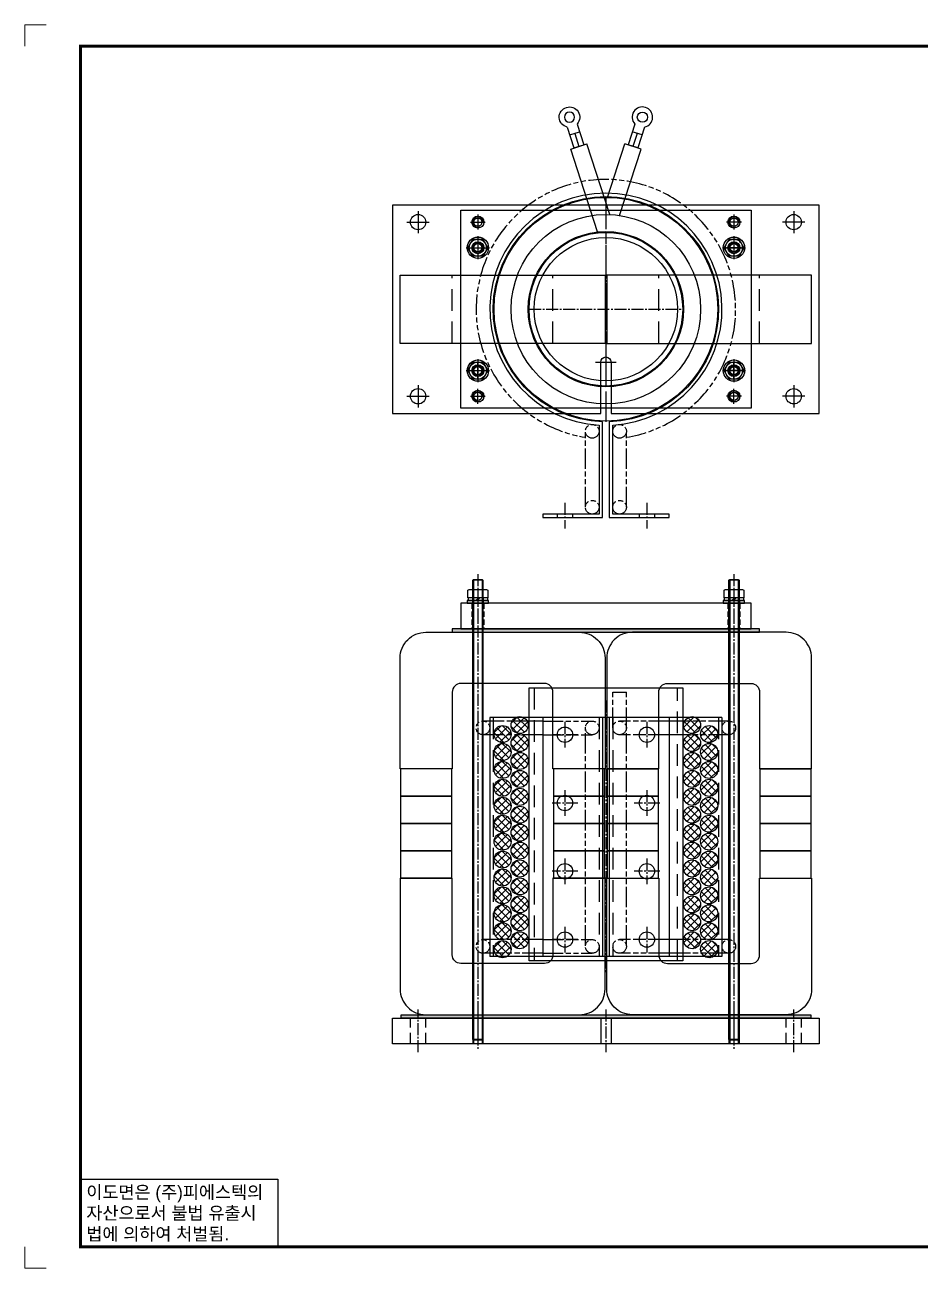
# Model space of a CAD drawing. Header units: inches. Extents: x 6934 to 18973, y 4254 to 7629.
# Drawn here: x 17924 to 18449, y 4280 to 5008 of the extents above; entities that cross this region are included whole.
import ezdxf
from ezdxf.enums import TextEntityAlignment as Align

# ---------------------------------------------------------------- set-up
doc = ezdxf.new("R2010")
doc.units = ezdxf.units.IN
doc.header["$MEASUREMENT"] = 0
for name, pattern in [('AM_ISO09W050', [22.5, 12, -1.5, 3, -1.5, 3, -1.5]), ('CENTER', [50.8, 31.75, -6.35, 6.35, -6.35]), ('CENTER1', [10, 7, -1, 1, -1]), ('CENTER2', [28.575, 19.05, -3.175, 3.175, -3.175]), ('HIDDEN', [9.525, 6.35, -3.175]), ('HIDDEN2', [4.7625, 3.175, -1.5875]), ('HIDDENX2', [19.05, 12.7, -6.35])]:
    doc.linetypes.add(name, pattern=pattern)
for name, color, linetype in [('CENTER', 1, 'CENTER'), ('FORMAT-1', 7, 'Continuous'), ('HIDDEN', 2, 'HIDDEN'), ('THIN', 3, 'Continuous')]:
    doc.layers.add(name, color=color, linetype=linetype)
doc.styles.add('h1', font='')
doc.styles.add('HAN', font='')
doc.styles.get('h1').set_extended_font_data('New Gulim')
doc.styles.get('HAN').set_extended_font_data('GulimChe')
pattern_1 = [(45, (-78266.8316, -9590.642), (-2.24506403, 2.24506403), []), (135, (-78266.8316, -9590.642), (-2.24506403, -2.24506403), [])]
pattern_2 = [(45, (-78266.8316, -9601.142), (-2.24506403, 2.24506403), []), (135, (-78266.8316, -9601.142), (-2.24506403, -2.24506403), [])]
pattern_3 = [(45, (-78266.8316, -9611.642), (-2.24506403, 2.24506403), []), (135, (-78266.8316, -9611.642), (-2.24506403, -2.24506403), [])]
pattern_4 = [(45, (-78266.8316, -9622.142), (-2.24506403, 2.24506403), []), (135, (-78266.8316, -9622.142), (-2.24506403, -2.24506403), [])]
pattern_5 = [(45, (-78266.8316, -9632.642), (-2.24506403, 2.24506403), []), (135, (-78266.8316, -9632.642), (-2.24506403, -2.24506403), [])]
pattern_6 = [(45, (-78266.8316, -9643.142), (-2.24506403, 2.24506403), []), (135, (-78266.8316, -9643.142), (-2.24506403, -2.24506403), [])]
pattern_7 = [(45, (-78266.8316, -9653.642), (-2.24506403, 2.24506403), []), (135, (-78266.8316, -9653.642), (-2.24506403, -2.24506403), [])]
pattern_8 = [(45, (-78266.8316, -9664.142), (-2.24506403, 2.24506403), []), (135, (-78266.8316, -9664.142), (-2.24506403, -2.24506403), [])]
pattern_9 = [(45, (-78266.8316, -9674.642), (-2.24506403, 2.24506403), []), (135, (-78266.8316, -9674.642), (-2.24506403, -2.24506403), [])]
pattern_10 = [(45, (-78266.8316, -9685.142), (-2.24506403, 2.24506403), []), (135, (-78266.8316, -9685.142), (-2.24506403, -2.24506403), [])]
pattern_11 = [(45, (-78266.8316, -9695.642), (-2.24506403, 2.24506403), []), (135, (-78266.8316, -9695.642), (-2.24506403, -2.24506403), [])]
pattern_12 = [(45, (-78266.8316, -9706.142), (-2.24506403, 2.24506403), []), (135, (-78266.8316, -9706.142), (-2.24506403, -2.24506403), [])]
pattern_13 = [(45, (-78266.8316, -9716.642), (-2.24506403, 2.24506403), []), (135, (-78266.8316, -9716.642), (-2.24506403, -2.24506403), [])]

# ---------------------------------------------------------------- blocks, each defined once
blk = doc.blocks.new('A$C2CB275EE')
at = {"color": 250}
for points in [[(-96.5, 194), (-145.5, 194, 0.414214), (-150.5, 189), (-150.5, 144), (-181, 144), (-181, 209, -0.414214), (-166, 224), (-76, 224, -0.414214), (-61, 209), (-61, 144), (-91.5, 144), (-91.5, 189, 0.414214)], [(-24.5, 194), (24.5, 194, -0.414214), (29.5, 189), (29.5, 144), (60, 144), (60, 209, 0.414214), (45, 224), (-45, 224, 0.414214), (-60, 209), (-60, 144), (-29.5, 144), (-29.5, 189, -0.414214)], [(-96.5, 30), (-145.5, 30, -0.414214), (-150.5, 35), (-150.5, 80), (-181, 80), (-181, 15, 0.414214), (-166, 0), (-76, 0, 0.414214), (-61, 15), (-61, 80), (-91.5, 80), (-91.5, 35, -0.414214)], [(-24.5, 30), (24.5, 30, 0.414214), (29.5, 35), (29.5, 80), (60, 80), (60, 15, -0.414214), (45, 0), (-45, 0, -0.414214), (-60, 15), (-60, 80), (-29.5, 80), (-29.5, 35, 0.414214)]]:
    blk.add_lwpolyline(points, format="xyb", close=True, dxfattribs=at)
at = {"color": 3}
for points in [[(-180.75, 128), (-150.75, 128), (-150.75, 144), (-180.75, 144)], [(-61.25, 144), (-91.25, 144), (-91.25, 128), (-61.25, 128)], [(-29.75, 128), (-29.75, 144), (-59.75, 144), (-59.75, 128)], [(59.75, 128), (59.75, 144), (29.75, 144), (29.75, 128)], [(-180.75, 112), (-150.75, 112), (-150.75, 128), (-180.75, 128)], [(-61.25, 128), (-91.25, 128), (-91.25, 112), (-61.25, 112)], [(-29.75, 112), (-29.75, 128), (-59.75, 128), (-59.75, 112)], [(59.75, 112), (59.75, 128), (29.75, 128), (29.75, 112)], [(-180.75, 96), (-150.75, 96), (-150.75, 112), (-180.75, 112)], [(-61.25, 112), (-91.25, 112), (-91.25, 96), (-61.25, 96)], [(-29.75, 96), (-29.75, 112), (-59.75, 112), (-59.75, 96)], [(59.75, 96), (59.75, 112), (29.75, 112), (29.75, 96)], [(-180.75, 80), (-150.75, 80), (-150.75, 96), (-180.75, 96)], [(-61.25, 96), (-91.25, 96), (-91.25, 80), (-61.25, 80)], [(-29.75, 80), (-29.75, 96), (-59.75, 96), (-59.75, 80)], [(59.75, 80), (59.75, 96), (29.75, 96), (29.75, 80)]]:
    blk.add_lwpolyline(points, close=True, dxfattribs=at)
blk = doc.blocks.new('A$C3FFA478A')
at = {"color": 2, "linetype": 'HIDDENX2'}
for p, q in [((-20, 90), (20, 90)), ((-20, 31), (20, 31)), ((-20, -31), (20, -31)), ((-20, -90), (20, -90))]:
    blk.add_line(p, q, dxfattribs=at)
blk.add_line((0, 0.5), (0, -0.5))
at = {"color": 250}
for points in [[(-20, 0.5), (-20, 120.5), (20, 120.5), (20, 0.5)], [(-20, -0.5), (-20, -120.5), (20, -120.5), (20, -0.5)]]:
    blk.add_lwpolyline(points, close=True, dxfattribs=at)
blk = doc.blocks.new('A$C76E80D33')
at = {"color": 1, "linetype": 'CENTER1'}
for p, q in [((0, 45), (0, -45)), ((-45, 0), (45, 0))]:
    blk.add_line(p, q, dxfattribs=at)
for radius in [45, 42]:
    blk.add_circle((0, 0), radius)
blk = doc.blocks.new('2345CW34TS')
for p, q in [((117572.39, -13704.65), (117559.59, -13704.65)), ((117559.59, -13710.65), (117559.59, -13704.65)), ((117567.59, -13710.65), (117567.59, -13704.65)), ((117567.59, -13707.65), (117559.59, -13707.65)), ((117572.39, -13710.65), (117559.59, -13710.65))]:
    blk.add_line(p, q)
blk.add_circle((117577.59, -13707.65), 3)
blk.add_arc((117577.59, -13707.65), 6, 210, 150)
blk = doc.blocks.new('A$C2A855EEB')
h = blk.add_hatch()
h.set_pattern_fill('ANSI37', color=1)
h.set_pattern_definition(pattern_1)
h.paths.add_polyline_path([(-45.5, -3.375, 1), (-55.5, -3.375, 1)])
h = blk.add_hatch()
h.set_pattern_fill('ANSI37', color=1)
h.set_pattern_definition([(45, (-77891.191, -9736.145), (-2.24506403, 2.24506403), []), (135, (-77891.191, -9736.145), (-2.24506403, -2.24506403), [])])
h.paths.add_polyline_path([(55.5, -3.375, 1), (45.5, -3.375, 1)])
h = blk.add_hatch()
h.set_pattern_fill('ANSI37', color=1)
h.set_pattern_definition(pattern_1)
h.paths.add_polyline_path([(-55.5, -8.625, 1), (-65.5, -8.625, 1)])
h = blk.add_hatch()
h.set_pattern_fill('ANSI37', color=1)
h.set_pattern_definition([(45, (-77881.191, -9741.395), (-2.24506403, 2.24506403), []), (135, (-77881.191, -9741.395), (-2.24506403, -2.24506403), [])])
h.paths.add_polyline_path([(65.5, -8.625, 1), (55.5, -8.625, 1)])
h = blk.add_hatch()
h.set_pattern_fill('ANSI37', color=1)
h.set_pattern_definition(pattern_2)
h.paths.add_polyline_path([(-55.5, -19.125, 1), (-65.5, -19.125, 1)])
h = blk.add_hatch()
h.set_pattern_fill('ANSI37', color=1)
h.set_pattern_definition(pattern_2)
h.paths.add_polyline_path([(-45.5, -13.875, 1), (-55.5, -13.875, 1)])
h = blk.add_hatch()
h.set_pattern_fill('ANSI37', color=1)
h.set_pattern_definition([(45, (-77891.191, -9746.645), (-2.24506403, 2.24506403), []), (135, (-77891.191, -9746.645), (-2.24506403, -2.24506403), [])])
h.paths.add_polyline_path([(55.5, -13.875, 1), (45.5, -13.875, 1)])
h = blk.add_hatch()
h.set_pattern_fill('ANSI37', color=1)
h.set_pattern_definition([(45, (-77881.191, -9751.895), (-2.24506403, 2.24506403), []), (135, (-77881.191, -9751.895), (-2.24506403, -2.24506403), [])])
h.paths.add_polyline_path([(65.5, -19.125, 1), (55.5, -19.125, 1)])
h = blk.add_hatch()
h.set_pattern_fill('ANSI37', color=1)
h.set_pattern_definition(pattern_3)
h.paths.add_polyline_path([(-45.5, -24.375, 1), (-55.5, -24.375, 1)])
h = blk.add_hatch()
h.set_pattern_fill('ANSI37', color=1)
h.set_pattern_definition([(45, (-77891.191, -9757.145), (-2.24506403, 2.24506403), []), (135, (-77891.191, -9757.145), (-2.24506403, -2.24506403), [])])
h.paths.add_polyline_path([(55.5, -24.375, 1), (45.5, -24.375, 1)])
h = blk.add_hatch()
h.set_pattern_fill('ANSI37', color=1)
h.set_pattern_definition(pattern_3)
h.paths.add_polyline_path([(-55.5, -29.625, 1), (-65.5, -29.625, 1)])
h = blk.add_hatch()
h.set_pattern_fill('ANSI37', color=1)
h.set_pattern_definition([(45, (-77881.191, -9762.395), (-2.24506403, 2.24506403), []), (135, (-77881.191, -9762.395), (-2.24506403, -2.24506403), [])])
h.paths.add_polyline_path([(65.5, -29.625, 1), (55.5, -29.625, 1)])
h = blk.add_hatch()
h.set_pattern_fill('ANSI37', color=1)
h.set_pattern_definition(pattern_4)
h.paths.add_polyline_path([(-55.5, -40.125, 1), (-65.5, -40.125, 1)])
h = blk.add_hatch()
h.set_pattern_fill('ANSI37', color=1)
h.set_pattern_definition(pattern_4)
h.paths.add_polyline_path([(-45.5, -34.875, 1), (-55.5, -34.875, 1)])
h = blk.add_hatch()
h.set_pattern_fill('ANSI37', color=1)
h.set_pattern_definition([(45, (-77891.191, -9767.645), (-2.24506403, 2.24506403), []), (135, (-77891.191, -9767.645), (-2.24506403, -2.24506403), [])])
h.paths.add_polyline_path([(55.5, -34.875, 1), (45.5, -34.875, 1)])
h = blk.add_hatch()
h.set_pattern_fill('ANSI37', color=1)
h.set_pattern_definition([(45, (-77881.191, -9772.895), (-2.24506403, 2.24506403), []), (135, (-77881.191, -9772.895), (-2.24506403, -2.24506403), [])])
h.paths.add_polyline_path([(65.5, -40.125, 1), (55.5, -40.125, 1)])
h = blk.add_hatch()
h.set_pattern_fill('ANSI37', color=1)
h.set_pattern_definition(pattern_5)
h.paths.add_polyline_path([(-45.5, -45.375, 1), (-55.5, -45.375, 1)])
h = blk.add_hatch()
h.set_pattern_fill('ANSI37', color=1)
h.set_pattern_definition([(45, (-77891.191, -9778.145), (-2.24506403, 2.24506403), []), (135, (-77891.191, -9778.145), (-2.24506403, -2.24506403), [])])
h.paths.add_polyline_path([(55.5, -45.375, 1), (45.5, -45.375, 1)])
h = blk.add_hatch()
h.set_pattern_fill('ANSI37', color=1)
h.set_pattern_definition(pattern_5)
h.paths.add_polyline_path([(-55.5, -50.625, 1), (-65.5, -50.625, 1)])
h = blk.add_hatch()
h.set_pattern_fill('ANSI37', color=1)
h.set_pattern_definition(pattern_6)
h.paths.add_polyline_path([(-45.5, -55.875, 1), (-55.5, -55.875, 1)])
h = blk.add_hatch()
h.set_pattern_fill('ANSI37', color=1)
h.set_pattern_definition([(45, (-77891.191, -9788.645), (-2.24506403, 2.24506403), []), (135, (-77891.191, -9788.645), (-2.24506403, -2.24506403), [])])
h.paths.add_polyline_path([(55.5, -55.875, 1), (45.5, -55.875, 1)])
h = blk.add_hatch()
h.set_pattern_fill('ANSI37', color=1)
h.set_pattern_definition([(45, (-77881.191, -9783.395), (-2.24506403, 2.24506403), []), (135, (-77881.191, -9783.395), (-2.24506403, -2.24506403), [])])
h.paths.add_polyline_path([(65.5, -50.625, 1), (55.5, -50.625, 1)])
h = blk.add_hatch()
h.set_pattern_fill('ANSI37', color=1)
h.set_pattern_definition(pattern_6)
h.paths.add_polyline_path([(-55.5, -61.125, 1), (-65.5, -61.125, 1)])
h = blk.add_hatch()
h.set_pattern_fill('ANSI37', color=1)
h.set_pattern_definition([(45, (-77881.191, -9793.895), (-2.24506403, 2.24506403), []), (135, (-77881.191, -9793.895), (-2.24506403, -2.24506403), [])])
h.paths.add_polyline_path([(65.5, -61.125, 1), (55.5, -61.125, 1)])
h = blk.add_hatch()
h.set_pattern_fill('ANSI37', color=1)
h.set_pattern_definition(pattern_7)
h.paths.add_polyline_path([(-45.5, -66.375, 1), (-55.5, -66.375, 1)])
h = blk.add_hatch()
h.set_pattern_fill('ANSI37', color=1)
h.set_pattern_definition([(45, (-77891.191, -9799.145), (-2.24506403, 2.24506403), []), (135, (-77891.191, -9799.145), (-2.24506403, -2.24506403), [])])
h.paths.add_polyline_path([(55.5, -66.375, 1), (45.5, -66.375, 1)])
h = blk.add_hatch()
h.set_pattern_fill('ANSI37', color=1)
h.set_pattern_definition(pattern_7)
h.paths.add_polyline_path([(-55.5, -71.625, 1), (-65.5, -71.625, 1)])
h = blk.add_hatch()
h.set_pattern_fill('ANSI37', color=1)
h.set_pattern_definition(pattern_8)
h.paths.add_polyline_path([(-45.5, -76.875, 1), (-55.5, -76.875, 1)])
h = blk.add_hatch()
h.set_pattern_fill('ANSI37', color=1)
h.set_pattern_definition([(45, (-77891.191, -9809.645), (-2.24506403, 2.24506403), []), (135, (-77891.191, -9809.645), (-2.24506403, -2.24506403), [])])
h.paths.add_polyline_path([(55.5, -76.875, 1), (45.5, -76.875, 1)])
h = blk.add_hatch()
h.set_pattern_fill('ANSI37', color=1)
h.set_pattern_definition([(45, (-77881.191, -9804.395), (-2.24506403, 2.24506403), []), (135, (-77881.191, -9804.395), (-2.24506403, -2.24506403), [])])
h.paths.add_polyline_path([(65.5, -71.625, 1), (55.5, -71.625, 1)])
h = blk.add_hatch()
h.set_pattern_fill('ANSI37', color=1)
h.set_pattern_definition(pattern_8)
h.paths.add_polyline_path([(-55.5, -82.125, 1), (-65.5, -82.125, 1)])
h = blk.add_hatch()
h.set_pattern_fill('ANSI37', color=1)
h.set_pattern_definition([(45, (-77881.191, -9814.895), (-2.24506403, 2.24506403), []), (135, (-77881.191, -9814.895), (-2.24506403, -2.24506403), [])])
h.paths.add_polyline_path([(65.5, -82.125, 1), (55.5, -82.125, 1)])
h = blk.add_hatch()
h.set_pattern_fill('ANSI37', color=1)
h.set_pattern_definition(pattern_9)
h.paths.add_polyline_path([(-45.5, -87.375, 1), (-55.5, -87.375, 1)])
h = blk.add_hatch()
h.set_pattern_fill('ANSI37', color=1)
h.set_pattern_definition([(45, (-77891.191, -9820.145), (-2.24506403, 2.24506403), []), (135, (-77891.191, -9820.145), (-2.24506403, -2.24506403), [])])
h.paths.add_polyline_path([(55.5, -87.375, 1), (45.5, -87.375, 1)])
h = blk.add_hatch()
h.set_pattern_fill('ANSI37', color=1)
h.set_pattern_definition(pattern_9)
h.paths.add_polyline_path([(-55.5, -92.625, 1), (-65.5, -92.625, 1)])
h = blk.add_hatch()
h.set_pattern_fill('ANSI37', color=1)
h.set_pattern_definition(pattern_10)
h.paths.add_polyline_path([(-45.5, -97.875, 1), (-55.5, -97.875, 1)])
h = blk.add_hatch()
h.set_pattern_fill('ANSI37', color=1)
h.set_pattern_definition([(45, (-77891.191, -9830.645), (-2.24506403, 2.24506403), []), (135, (-77891.191, -9830.645), (-2.24506403, -2.24506403), [])])
h.paths.add_polyline_path([(55.5, -97.875, 1), (45.5, -97.875, 1)])
h = blk.add_hatch()
h.set_pattern_fill('ANSI37', color=1)
h.set_pattern_definition([(45, (-77881.191, -9825.395), (-2.24506403, 2.24506403), []), (135, (-77881.191, -9825.395), (-2.24506403, -2.24506403), [])])
h.paths.add_polyline_path([(65.5, -92.625, 1), (55.5, -92.625, 1)])
h = blk.add_hatch()
h.set_pattern_fill('ANSI37', color=1)
h.set_pattern_definition(pattern_10)
h.paths.add_polyline_path([(-55.5, -103.125, 1), (-65.5, -103.125, 1)])
h = blk.add_hatch()
h.set_pattern_fill('ANSI37', color=1)
h.set_pattern_definition([(45, (-77881.191, -9835.895), (-2.24506403, 2.24506403), []), (135, (-77881.191, -9835.895), (-2.24506403, -2.24506403), [])])
h.paths.add_polyline_path([(65.5, -103.125, 1), (55.5, -103.125, 1)])
h = blk.add_hatch()
h.set_pattern_fill('ANSI37', color=1)
h.set_pattern_definition(pattern_11)
h.paths.add_polyline_path([(-55.5, -113.625, 1), (-65.5, -113.625, 1)])
h = blk.add_hatch()
h.set_pattern_fill('ANSI37', color=1)
h.set_pattern_definition(pattern_11)
h.paths.add_polyline_path([(-45.5, -108.375, 1), (-55.5, -108.375, 1)])
h = blk.add_hatch()
h.set_pattern_fill('ANSI37', color=1)
h.set_pattern_definition([(45, (-77891.191, -9841.145), (-2.24506403, 2.24506403), []), (135, (-77891.191, -9841.145), (-2.24506403, -2.24506403), [])])
h.paths.add_polyline_path([(55.5, -108.375, 1), (45.5, -108.375, 1)])
h = blk.add_hatch()
h.set_pattern_fill('ANSI37', color=1)
h.set_pattern_definition([(45, (-77881.191, -9846.395), (-2.24506403, 2.24506403), []), (135, (-77881.191, -9846.395), (-2.24506403, -2.24506403), [])])
h.paths.add_polyline_path([(65.5, -113.625, 1), (55.5, -113.625, 1)])
h = blk.add_hatch()
h.set_pattern_fill('ANSI37', color=1)
h.set_pattern_definition(pattern_12)
h.paths.add_polyline_path([(-45.5, -118.875, 1), (-55.5, -118.875, 1)])
h = blk.add_hatch()
h.set_pattern_fill('ANSI37', color=1)
h.set_pattern_definition([(45, (-77891.191, -9851.645), (-2.24506403, 2.24506403), []), (135, (-77891.191, -9851.645), (-2.24506403, -2.24506403), [])])
h.paths.add_polyline_path([(55.5, -118.875, 1), (45.5, -118.875, 1)])
h = blk.add_hatch()
h.set_pattern_fill('ANSI37', color=1)
h.set_pattern_definition(pattern_12)
h.paths.add_polyline_path([(-55.5, -124.125, 1), (-65.5, -124.125, 1)])
h = blk.add_hatch()
h.set_pattern_fill('ANSI37', color=1)
h.set_pattern_definition([(45, (-77881.191, -9856.895), (-2.24506403, 2.24506403), []), (135, (-77881.191, -9856.895), (-2.24506403, -2.24506403), [])])
h.paths.add_polyline_path([(65.5, -124.125, 1), (55.5, -124.125, 1)])
h = blk.add_hatch()
h.set_pattern_fill('ANSI37', color=1)
h.set_pattern_definition(pattern_13)
h.paths.add_polyline_path([(-55.5, -134.625, 1), (-65.5, -134.625, 1)])
h = blk.add_hatch()
h.set_pattern_fill('ANSI37', color=1)
h.set_pattern_definition(pattern_13)
h.paths.add_polyline_path([(-45.5, -129.375, 1), (-55.5, -129.375, 1)])
h = blk.add_hatch()
h.set_pattern_fill('ANSI37', color=1)
h.set_pattern_definition([(45, (-77891.191, -9862.145), (-2.24506403, 2.24506403), []), (135, (-77891.191, -9862.145), (-2.24506403, -2.24506403), [])])
h.paths.add_polyline_path([(55.5, -129.375, 1), (45.5, -129.375, 1)])
h = blk.add_hatch()
h.set_pattern_fill('ANSI37', color=1)
h.set_pattern_definition([(45, (-77881.191, -9867.395), (-2.24506403, 2.24506403), []), (135, (-77881.191, -9867.395), (-2.24506403, -2.24506403), [])])
h.paths.add_polyline_path([(65.5, -134.625, 1), (55.5, -134.625, 1)])
at = {"color": 1}
for centre in [(-50.5, -3.375), (50.5, -3.375), (-60.5, -8.625), (60.5, -8.625), (-60.5, -19.125), (-50.5, -13.875), (50.5, -13.875), (60.5, -19.125), (-50.5, -24.375), (50.5, -24.375), (-60.5, -29.625), (60.5, -29.625), (-60.5, -40.125), (-50.5, -34.875), (50.5, -34.875), (60.5, -40.125), (-50.5, -45.375), (50.5, -45.375), (-60.5, -50.625), (-50.5, -55.875), (50.5, -55.875), (60.5, -50.625), (-60.5, -61.125), (60.5, -61.125), (-50.5, -66.375), (50.5, -66.375), (-60.5, -71.625), (-50.5, -76.875), (50.5, -76.875), (60.5, -71.625), (-60.5, -82.125), (60.5, -82.125), (-50.5, -87.375), (50.5, -87.375), (-60.5, -92.625), (-50.5, -97.875), (50.5, -97.875), (60.5, -92.625), (-60.5, -103.125), (60.5, -103.125), (-60.5, -113.625), (-50.5, -108.375), (50.5, -108.375), (60.5, -113.625), (-50.5, -118.875), (50.5, -118.875), (-60.5, -124.125), (60.5, -124.125), (-60.5, -134.625), (-50.5, -129.375), (50.5, -129.375), (60.5, -134.625)]:
    blk.add_circle(centre, 5, dxfattribs=at)
blk = doc.blocks.new('A$C2E256715')
at = {"color": 6}
for p, q in [((-136, 70), (-136, -70)), ((0, 70), (-136, 70)), ((0, 70), (0, -70)), ((0, -70), (-136, -70))]:
    blk.add_line(p, q, dxfattribs=at)
at = {"color": 2, "linetype": 'HIDDENX2'}
for p, q in [((-134, 70), (-134, -70)), ((-2, 70), (-2, -70))]:
    blk.add_line(p, q, dxfattribs=at)
blk = doc.blocks.new('A$C7F1B690D')
at = {"color": 0, "linetype": 'AM_ISO09W050'}
for p, q in [((4, 134), (4, 154.96)), ((4, 154.96), (12, 154.96)), ((12, 134), (12, 154.96)), ((-37, 138), (-72, 138)), ((72, 138), (37, 138)), ((-37, 130), (-72, 130)), ((72, 130), (37, 130)), ((-37, 10), (-72, 10)), ((72, 10), (37, 10)), ((-37, 2), (-72, 2)), ((72, 2), (37, 2))]:
    blk.add_line(p, q, dxfattribs=at)
at = {"color": 1, "linetype": 'CENTER1'}
for p, q in [((0, 150), (0, -10)), ((-24, 137.5), (-24, 122.5)), ((24, 137.5), (24, 122.5)), ((-16.5, 130), (-31.5, 130)), ((31.5, 130), (16.5, 130)), ((-24, 97.5), (-24, 82.5)), ((24, 97.5), (24, 82.5)), ((-16.5, 90), (-31.5, 90)), ((31.5, 90), (16.5, 90)), ((-24, 57.5), (-24, 42.5)), ((24, 57.5), (24, 42.5)), ((-16.5, 50), (-31.5, 50)), ((31.5, 50), (16.5, 50)), ((-24, 17.5), (-24, 2.5)), ((24, 17.5), (24, 2.5)), ((-16.5, 10), (-31.5, 10)), ((31.5, 10), (16.5, 10))]:
    blk.add_line(p, q, dxfattribs=at)
at = {"color": 6}
for p, q in [((-37, 140), (-37, 0)), ((-2, 140), (-2, 0)), ((2, 140), (2, 0)), ((37, 140), (37, 0))]:
    blk.add_line(p, q, dxfattribs=at)
at = {"color": 2, "linetype": 'HIDDENX2'}
for p, q in [((-4, 140), (-4, 0)), ((4, 140), (4, 0))]:
    blk.add_line(p, q, dxfattribs=at)
at = {"color": 2, "linetype": 'AM_ISO09W050'}
for p, q in [((-37, 138), (-8, 138)), ((-12.02, 6.43), (-12.02, 134.43)), ((37, 138), (8, 138)), ((12.03, 6.43), (12.03, 134.43)), ((-37, 130), (-8, 130)), ((37, 130), (8, 130)), ((-37, 10), (-8, 10)), ((37, 10), (8, 10)), ((-37, 2), (-8, 2)), ((37, 2), (8, 2))]:
    blk.add_line(p, q, dxfattribs=at)
at = {"color": 0, "linetype": 'AM_ISO09W050'}
for centre in [(-72, 134), (72, 134), (-72, 6), (72, 6)]:
    blk.add_circle(centre, 4, dxfattribs=at)
at = {"color": 6}
for centre in [(-24, 130), (24, 130), (-24, 90), (24, 90), (-24, 50), (24, 50), (-24, 10), (24, 10)]:
    blk.add_circle(centre, 4.5, dxfattribs=at)
at = {"color": 2, "linetype": 'AM_ISO09W050'}
for centre in [(-8, 134), (8, 134), (-8, 6), (8, 6)]:
    blk.add_circle(centre, 4, dxfattribs=at)
blk.add_blockref('A$C2E256715', (68, 70))
blk = doc.blocks.new('A$C5B6714A8')
at = {"color": 0, "linetype": 'AM_ISO09W050'}
for p, q in [((-12, -116), (-12, -71.53)), ((12, -116), (12, -71.53))]:
    blk.add_line(p, q, dxfattribs=at)
at = {"color": 1, "linetype": 'CENTER1'}
for p, q in [((-24, -113.5), (-24, -128.5)), ((24, -113.5), (24, -128.5))]:
    blk.add_line(p, q, dxfattribs=at)
at = {"color": 2, "linetype": 'HIDDEN2'}
for p, q in [((-28.5, -120), (-28.5, -122)), ((-19.5, -120), (-19.5, -122)), ((19.5, -120), (19.5, -122)), ((28.5, -120), (28.5, -122))]:
    blk.add_line(p, q, dxfattribs=at)
at = {"color": 6}
blk.add_lwpolyline([(-4, -120), (-37, -120), (-37, -122), (-2, -122), (-2, -65.97, -65.984845), (2, -65.97), (2, -122), (37, -122), (37, -120), (4, -120), (4, -67.88, 33.970563), (-4, -67.88)], format="xyb", close=True, dxfattribs=at)
at = {"color": 2, "linetype": 'AM_ISO09W050'}
for centre in [(-8, -71.53), (-8, -116)]:
    blk.add_circle(centre, 4, dxfattribs=at)
at = {"color": 0, "linetype": 'AM_ISO09W050'}
for centre in [(8, -71.53), (8, -116)]:
    blk.add_circle(centre, 4, dxfattribs=at)
blk.add_arc((0, 0), 76, 279.08472, 260.91528, dxfattribs=at)
blk = doc.blocks.new('SDFSFF')
blk.add_hatch(color=252).paths.add_polyline_path([(54957.34, 131431.65), (54957.34, 131429.65), (55137.34, 131429.65), (55137.34, 131431.65)])
at = {"color": 252}
blk.add_lwpolyline([(55137.34, 131431.65), (54957.34, 131431.65), (54957.34, 131429.65), (55137.34, 131429.65)], close=True, dxfattribs=at)
blk = doc.blocks.new('A$C31002AC6')
for p, q in [((-4.33, 8.1), (4.33, 8.1)), ((-2.89, 7.65), (-2.89, 3.1)), ((2.89, 7.65), (2.89, 3.1)), ((-3.2, 1.6), (-3.2, 0)), ((0.33, 3.1), (-1.17, 1.6)), ((1.17, 3.1), (-0.33, 1.6)), ((3.2, 1.6), (3.2, 0))]:
    blk.add_line(p, q)
at = {"color": 1, "linetype": 'CENTER1'}
blk.add_line((0, 8.1), (0, 0), dxfattribs=at)
blk.add_lwpolyline([(-5.77, 3.1), (-5.77, 7.65, -0.309401), (-2.89, 7.65, -0.154701), (2.89, 7.65, -0.309401), (5.77, 7.65), (5.77, 3.1), (-5.77, 3.1)], format="xyb")
for points in [[(-6.25, 1.6), (-6.25, 0), (6.25, 0), (6.25, 1.6), (-6.25, 1.6)], [(-5.75, 3.1), (-5.75, 1.6), (5.75, 1.6), (5.75, 3.1), (-5.75, 3.1)]]:
    blk.add_lwpolyline(points)
at = {"layer": 'HIDDEN'}
for p, q in [((-3.05, 3.1), (-3.05, 1.6)), ((3.05, 3.1), (3.05, 1.6))]:
    blk.add_line(p, q, dxfattribs=at)
blk = doc.blocks.new('A$C71CB411E')
at = {"color": 1, "linetype": 'CENTER2'}
for p, q in [((-110, 3), (-110, -129)), ((-220, -5.5), (-220, -18.5)), ((0, -5.5), (0, -18.5)), ((-226.5, -12), (-213.5, -12)), ((-189.38, -12), (-180.62, -12)), ((-185, -7.62), (-185, -16.38)), ((-30.62, -12), (-39.38, -12)), ((-35, -7.62), (-35, -16.38)), ((6.5, -12), (-6.5, -12)), ((-189.38, -27), (-180.62, -27)), ((-185, -22.62), (-185, -31.38)), ((-30.62, -27), (-39.38, -27)), ((-35, -22.62), (-35, -31.38)), ((-185, -103.38), (-185, -94.62)), ((-116, -94), (-104, -94)), ((-35, -103.38), (-35, -94.62)), ((-189.38, -99), (-180.62, -99)), ((-30.62, -99), (-39.38, -99)), ((-220, -107.5), (-220, -120.5)), ((0, -107.5), (0, -120.5)), ((-226.5, -114), (-213.5, -114)), ((-189.38, -114), (-180.62, -114)), ((-185, -118.38), (-185, -109.62)), ((-30.62, -114), (-39.38, -114)), ((-35, -118.38), (-35, -109.62)), ((6.5, -114), (-6.5, -114))]:
    blk.add_line(p, q, dxfattribs=at)
at = {"color": 40}
blk.add_lwpolyline([(-107, -94), (-107, -124), (15, -124), (15, -2), (-235, -2), (-235, -124), (-113, -124), (-113, -94, -1)], format="xyb", close=True, dxfattribs=at)
for centre in [(-220, -12), (0, -12), (-220, -114), (0, -114)]:
    blk.add_circle(centre, 4.5, dxfattribs=at)
for centre in [(-185, -12), (-35, -12), (-185, -27), (-35, -27), (-185, -99), (-35, -99), (-185, -114), (-35, -114)]:
    blk.add_circle(centre, 2.4)
at = {"color": 3}
for centre in [(-185, -12), (-35, -12), (-185, -27), (-35, -27), (-185, -99), (-35, -99), (-185, -114), (-35, -114)]:
    blk.add_arc(centre, 3, 350.57235, 290.90745, dxfattribs=at)
blk = doc.blocks.new('A$C58375CF8')
at = {"color": 2, "linetype": 'HIDDEN2'}
for p, q in [((-153.5, 15), (-153.5, 0)), ((-146.5, 15), (-146.5, 0)), ((-3.5, 15), (-3.5, 0)), ((3.5, 15), (3.5, 0))]:
    blk.add_line(p, q, dxfattribs=at)
at = {"color": 1, "linetype": 'CENTER1'}
for p, q in [((-150, 20), (-150, -5)), ((0, 20), (0, -5))]:
    blk.add_line(p, q, dxfattribs=at)
at = {"color": 40}
blk.add_lwpolyline([(-160, 15), (-160, 0), (10, 0), (10, 15)], close=True, dxfattribs=at)
blk = doc.blocks.new('A$C75C44CFE')
at = {"color": 250, "linetype": 'CENTER1'}
for p, q in [((-220, -20), (-220, 5)), ((0, -20), (0, 5))]:
    blk.add_line(p, q, dxfattribs=at)
at = {"color": 40}
for p, q in [((-107, 0), (-107, -15)), ((-113, 0), (-113, -15))]:
    blk.add_line(p, q, dxfattribs=at)
blk.add_lwpolyline([(15, 0), (15, -15), (-235, -15), (-235, 0)], close=True, dxfattribs=at)
at = {"layer": 'CENTER', "linetype": 'CENTER1'}
for p, q in [((-185, 3), (-185, -18)), ((-110, 5), (-110, -20)), ((-35, 3), (-35, -18))]:
    blk.add_line(p, q, dxfattribs=at)
at = {"layer": 'HIDDEN'}
for p, q in [((-188, 0), (-188, -15)), ((-187.46, 0), (-187.46, -15)), ((-182.54, 0), (-182.54, -15)), ((-182, 0), (-182, -15)), ((-38, 0), (-38, -15)), ((-37.46, 0), (-37.46, -15)), ((-32.54, 0), (-32.54, -15)), ((-32, 0), (-32, -15))]:
    blk.add_line(p, q, dxfattribs=at)
at = {"layer": 'HIDDEN', "color": 250}
for p, q in [((-224.5, -15), (-224.5, 0)), ((-215.5, -15), (-215.5, 0)), ((-4.5, -15), (-4.5, 0)), ((4.5, -15), (4.5, 0))]:
    blk.add_line(p, q, dxfattribs=at)
blk = doc.blocks.new('A$C58CC4589')
at = {"color": 40}
blk.add_lwpolyline([(-160, 94), (10, 94), (10, -22), (-160, -22)], close=True, dxfattribs=at)
for centre in [(-150, 87), (0, 87), (-150, 72), (0, 72), (-150, 0), (0, 0), (-150, -15), (0, -15)]:
    blk.add_circle(centre, 3.5, dxfattribs=at)
at = {"layer": 'CENTER', "linetype": 'CENTER1'}
for p, q in [((-150, 91.38), (-150, 82.62)), ((0, 91.38), (0, 82.62)), ((-154.38, 87), (-145.62, 87)), ((4.38, 87), (-4.38, 87)), ((-150, 76.38), (-150, 67.62)), ((0, 76.38), (0, 67.62)), ((-154.38, 72), (-145.62, 72)), ((4.38, 72), (-4.38, 72)), ((-150, -4.38), (-150, 4.38)), ((0, -4.38), (0, 4.38)), ((-154.38, 0), (-145.62, 0)), ((4.38, 0), (-4.38, 0)), ((-150, -19.38), (-150, -10.62)), ((0, -19.38), (0, -10.62)), ((-154.38, -15), (-145.62, -15)), ((4.38, -15), (-4.38, -15))]:
    blk.add_line(p, q, dxfattribs=at)
blk = doc.blocks.new('A$C741F6B25')
blk.add_lwpolyline([(2.89, -5), (-2.89, -5), (-5.77, 0), (-2.89, 5), (2.89, 5), (5.77, 0), (2.89, -5)])
for radius in [6.25, 5, 3.3, 2.46]:
    blk.add_circle((0, 0), radius)
at = {"layer": 'CENTER'}
for p, q in [((-6.75, 0), (6.75, 0)), ((0, 6.75), (0, -6.75))]:
    blk.add_line(p, q, dxfattribs=at)
at = {"layer": 'THIN'}
blk.add_arc((0, 0), 3, 255, 165, dxfattribs=at)
blk = doc.blocks.new('t3')
for p, q in [((0, 15.88), (46.25, 15.88)), ((0, 15.88), (0, 0)), ((46.25, 15.88), (46.25, 0)), ((0, 0), (46.25, 0))]:
    blk.add_line(p, q)
at = {"color": 1, "style": 'h1'}
for s, p in [('이도면은 (주)피에스텍의', (1.4, 11.29)), ('자산으로서 불법 유출시', (1.4, 6.41)), ('법에 의하여 처벌됨.', (1.4, 1.52))]:
    blk.add_text(s, height=3, dxfattribs=at).set_placement(p)
blk = doc.blocks.new('format-3')
at = {"color": 3, "lineweight": 9}
for p, q in [((0, 286.3), (0, 291.3)), ((5, 291.3), (0, 291.3)), ((0, 5), (0, 0)), ((5, 0), (0, 0))]:
    blk.add_line(p, q, dxfattribs=at)
at = {"layer": 'FORMAT-1', "const_width": 0.7}
blk.add_lwpolyline([(13, 5), (13, 286.3), (414.5, 286.3), (414.5, 5)], close=True, dxfattribs=at)
blk.add_blockref('t3', (13, 5))
at = {"style": 'HAN'}
for tag, height, p in [('MODEL-NAME', 3, (386.1, 31.53)), ('SCALE', 2.7, (320.81, 26.29)), ('PART-NAME', 3, (386.1, 26.29)), ('DRA-BY', 3, (260.72, 19.44)), ('CH-BY', 3, (277.21, 19.44)), ('APP-BY', 3, (293.7, 19.44)), ('PART-NO', 3, (386.1, 21.01)), ('CH-DATE', 2.5, (277.21, 7.47)), ('관련업체', 3, (333.52, 9.26)), ('DRA-DATE', 2.5, (260.72, 7.47)), ('APP-DATE', 2.5, (293.7, 7.47))]:
    blk.add_attdef(tag, text='', height=height, dxfattribs=at).set_placement(p, align=Align.MIDDLE_CENTER)
blk = doc.blocks.new('A$C0F8D18E4')
for p, q in [((3, 269.46), (-3, 269.46)), ((3, 0.54), (-3, 0.54))]:
    blk.add_line(p, q)
at = {"color": 1, "linetype": 'CENTER1'}
blk.add_line((0, 273), (0, -3), dxfattribs=at)
blk.add_lwpolyline([(-2.46, 270), (2.46, 270), (3, 269.46), (3, 0.54), (2.46, 0), (-2.46, 0), (-3, 0.54), (-3, 269.46)], close=True)
at = {"layer": 'THIN'}
for p, q in [((-2.46, 270), (-2.46, 0)), ((2.46, 270), (2.46, 0))]:
    blk.add_line(p, q, dxfattribs=at)
blk = doc.blocks.new('A$C5C6D00AE')
at = {"color": 2, "linetype": 'HIDDENX2'}
for p, q in [((-42, 160), (-42, 0)), ((42, 0), (42, 160))]:
    blk.add_line(p, q, dxfattribs=at)
blk.add_lwpolyline([(45, 0), (-45, 0), (-45, 160), (45, 160)], close=True)

msp = doc.modelspace()

# ---------------------------------------------------------------- hatches: boundary and pattern name
msp.add_hatch(color=252).paths.add_polyline_path([(18144.591, 4428.464), (18144.591, 4426.464), (18384.591, 4426.464), (18384.591, 4428.464)])

# ---------------------------------------------------------------- linework, layer by layer
at = {"ltscale": 10}
for p, q in [((18244.003, 4935.536), (18253.517, 4938.614)), ((18266.925, 4897.165), (18253.517, 4938.614)), ((18265.549, 4907.207), (18275.708, 4938.614)), ((18285.223, 4935.536), (18275.708, 4938.614)), ((18259.719, 4886.952), (18244.003, 4935.536)), ((18272.637, 4896.628), (18285.223, 4935.536))]:
    msp.add_line(p, q, dxfattribs=at)
at = {"color": 252}
msp.add_lwpolyline([(18384.591, 4426.464), (18144.591, 4426.464), (18144.591, 4428.464), (18384.591, 4428.464)], close=True, dxfattribs=at)
at = {"color": 1}
for radius in [65.5, 55.5, 45.5]:
    msp.add_circle((18264.591, 4841.714), radius, dxfattribs=at)

# ---------------------------------------------------------------- block references
at = {"xscale": 2.5, "yscale": 2.5, "zscale": 2.5}
msp.add_blockref('format-3', (17924.27, 4280.012), dxfattribs=at)
at = {"xscale": -1, "rotation": 287.8092364998509}
msp.add_blockref('2345CW34TS', (67255.002, -102796.606), dxfattribs=at)
for name, p, rotation in [('2345CW34TS', (-30725.777, -102796.606), 72.19076350014906), ('A$C3FFA478A', (18264.591, 4841.714), 90)]:
    msp.add_blockref(name, p, dxfattribs=dict(rotation=rotation))
for name, p in [('A$C5B6714A8', (18264.591, 4841.714)), ('A$C71CB411E', (18374.591, 4904.714)), ('A$C58CC4589', (18339.591, 4805.714)), ('A$C76E80D33', (18264.591, 4841.714)), ('A$C741F6B25', (18189.591, 4877.714)), ('A$C741F6B25', (18339.591, 4877.714)), ('A$C741F6B25', (18189.591, 4805.714)), ('A$C741F6B25', (18339.591, 4805.714)), ('A$C0F8D18E4', (18189.591, 4413.464)), ('A$C0F8D18E4', (18339.591, 4413.464)), ('A$C31002AC6', (18189.591, 4669.464)), ('A$C31002AC6', (18339.591, 4669.464)), ('A$C58375CF8', (18339.591, 4654.464)), ('SDFSFF', (-36782.748, -126777.19)), ('A$C2CB275EE', (18325.091, 4428.464)), ('A$C7F1B690D', (18264.591, 4462.464)), ('A$C5C6D00AE', (18264.591, 4459.964)), ('A$C2A855EEB', (18264.591, 4601.464)), ('A$C75C44CFE', (18374.591, 4426.464))]:
    msp.add_blockref(name, p)

doc.saveas('drawing.dxf')
